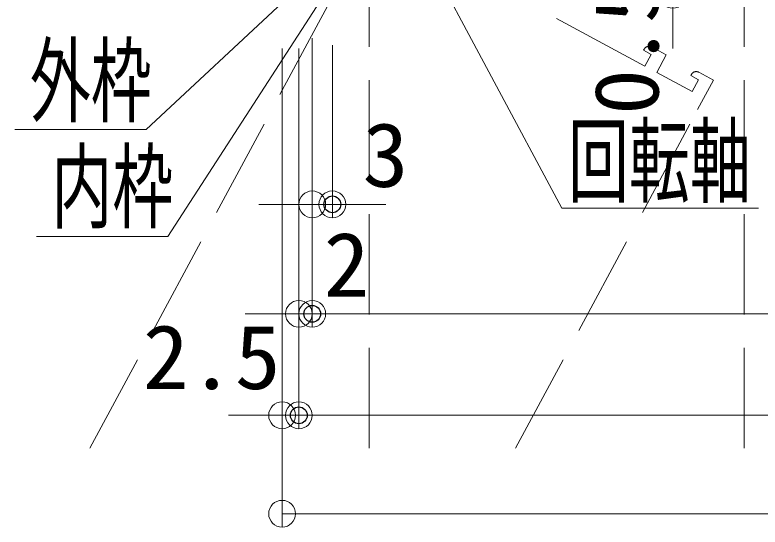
# Model space of a CAD drawing. Units: millimetres, scale not verified. Extents: x -1600 to 1600, y -1108 to 1108.
# Drawn here: x -1327.9 to -1105.4, y -204 to -51 of the extents above; entities that cross this region are included whole.
import ezdxf
from ezdxf.enums import TextEntityAlignment as Align

# ---------------------------------------------------------------- set-up
doc = ezdxf.new("R2010")
doc.units = ezdxf.units.MM
doc.header["$LTSCALE"] = 10
doc.header["$PDMODE"] = 32
doc.header["$PDSIZE"] = 5
doc.linetypes.add('DASHED3', pattern=[4, 3, -1])
for name, color, linetype, lineweight in [('0-5_0', 3, 'Continuous', 9), ('1-0_4', 5, 'DASHED3', 9), ('1-2_sunpou', 1, 'Continuous', 9)]:
    doc.layers.add(name, color=color, linetype=linetype, lineweight=lineweight)
doc.layers.add('0-D_DEFPOINTS', color=7, linetype='Continuous')
doc.styles.add('ＭＳ ゴシック', font='')
doc.styles.get('ＭＳ ゴシック').set_extended_font_data('MS Gothic')

# ---------------------------------------------------------------- blocks, each defined once
blk = doc.blocks.new('_ORIGIN')
at = {"layer": '0-5_0', "color": 1}
blk.add_line((0, 0), (-10, 0), dxfattribs=at)
blk.add_circle((0, 0), 5, dxfattribs=at)

msp = doc.modelspace()

# ---------------------------------------------------------------- linework, layer by layer
at = {"layer": '0-D_DEFPOINTS'}
for p in [(-1233.1, -107.58), (-1239.1, -140.3), (-1243.1, -170.63)]:
    msp.add_point(p, dxfattribs=at)
at = {"layer": '1-0_4'}
for p, q in [((-1305.52, -180.49), (-1208.41, 0.33)), ((-1139.76, -66.28), (-1191.73, -38.36)), ((-1140.15, -61.52), (-1139.96, -61.17)), ((-1137.86, -62.75), (-1140.15, -61.52)), ((-1137.8, -60.52), (-1133.39, -62.88)), ((-1139.76, -66.28), (-1137.86, -62.75)), ((-1126.06, -69.09), (-1125.87, -68.74)), ((-1123.7, -68.09), (-1119.3, -70.45)), ((-1123.77, -70.32), (-1126.06, -69.09)), ((-1125.66, -73.85), (-1123.77, -70.32)), ((-1124.03, -79.26), (-1119.3, -70.45)), ((-1178.39, -180.49), (-1124.03, -79.26))]:
    msp.add_line(p, q, dxfattribs=at)
at = {"layer": '1-0_4', "color": 134}
for p, q in [((-1222.09, -180.49), (-1222.1, -3.78)), ((-1110.09, -180.49), (-1110.09, -33.97))]:
    msp.add_line(p, q, dxfattribs=at)
at = {"layer": '1-0_4'}
msp.add_lwpolyline([(-1125.66, -73.85), (-1136.23, -68.17), (-1133.39, -62.88)], dxfattribs=at)
for centre in [(-1138.55, -61.93), (-1124.46, -69.5)]:
    msp.add_arc(centre, 1.6, 61.7629, 151.7629, dxfattribs=at)
at = {"layer": '1-2_sunpou'}
for p, q in [((-1131.44, -52.96), (-1131.44, -60.96)), ((-1239.1, -57.96), (-1239.1, -144.3)), ((-1239.1, -57.96), (-1239.1, -144.3)), ((-1239.1, -58.46), (-1239.1, -111.58)), ((-1233.1, -59.96), (-1233.1, -111.58)), ((-1248.1, -60.96), (-1248.1, -204.04)), ((-1248.1, -60.96), (-1248.1, -174.63)), ((-1243.1, -60.96), (-1243.1, -174.63)), ((-1243.1, -60.96), (-1243.1, -174.63)), ((-1243.1, -60.96), (-1243.1, -144.3)), ((-1247.1, -107.58), (-1255.1, -107.58)), ((-1239.1, -107.58), (-1233.1, -107.58)), ((-1225.1, -107.58), (-1217.1, -107.58)), ((-1251.1, -140.3), (-1259.1, -140.3)), ((-1243.1, -140.3), (-1239.1, -140.3)), ((-1239.1, -140.3), (-914.3, -140.3)), ((-1231.1, -140.3), (-1223.1, -140.3)), ((-1256.1, -170.63), (-1264.1, -170.63)), ((-1248.1, -170.63), (-1243.1, -170.63)), ((-1243.1, -170.63), (-914.3, -170.63)), ((-1235.1, -170.63), (-1227.1, -170.63)), ((-1248.1, -200.04), (-914.3, -200.04))]:
    msp.add_line(p, q, dxfattribs=at)
at = {"layer": '1-2_sunpou', "color": 7}
for points in [[(-1105.81, -108.76), (-1164.62, -108.76), (-1206.54, -30.1)], [(-1327.89, -85.18), (-1288.67, -85.18), (-1246.57, -45.83)], [(-1321.45, -117.18), (-1282.23, -117.18), (-1235.63, -45.04)]]:
    msp.add_lwpolyline(points, dxfattribs=at)
at = {"layer": '1-2_sunpou'}
msp.add_circle((-1248.1, -200.04), 4, dxfattribs=at)

# ---------------------------------------------------------------- block references
at = {"layer": '1-2_sunpou', "xscale": 0.8, "yscale": 0.8}
for p, rotation in [((-1131.44, -44.96), 90), ((-1233.1, -107.58), 180), ((-1239.1, -140.3), 180), ((-1243.1, -170.63), 180)]:
    msp.add_blockref('_ORIGIN', p, dxfattribs=dict(at, rotation=rotation))
for p in [(-1239.1, -107.58), (-1243.1, -140.3), (-1248.1, -170.63)]:
    msp.add_blockref('_ORIGIN', p, dxfattribs=at)

# ---------------------------------------------------------------- texts
at = {"layer": '1-2_sunpou', "color": 2, "style": 'ＭＳ ゴシック', "width": 1.05}
msp.add_text('0.5', height=19.21, rotation=90, dxfattribs=at).set_placement((-1129.93, -80.86), align=Align.BOTTOM_LEFT)
at = {"layer": '1-2_sunpou', "color": 2, "style": 'ＭＳ ゴシック'}
for s, height, width, p in [('外枠', 20.53, 0.65, (-1323.44, -87.01)), ('回転軸', 20.53, 0.65, (-1162.77, -111.03)), ('3', 19.21, 1.05, (-1224.08, -108.13)), ('内枠', 20.53, 0.65, (-1316.99, -118.7)), ('2', 19.21, 1.05, (-1235.71, -140.91)), ('2.5', 19.21, 1.05, (-1289.69, -168.54))]:
    msp.add_text(s, height=height, dxfattribs=dict(at, width=width)).set_placement(p, align=Align.BOTTOM_LEFT)

doc.saveas('drawing.dxf')
